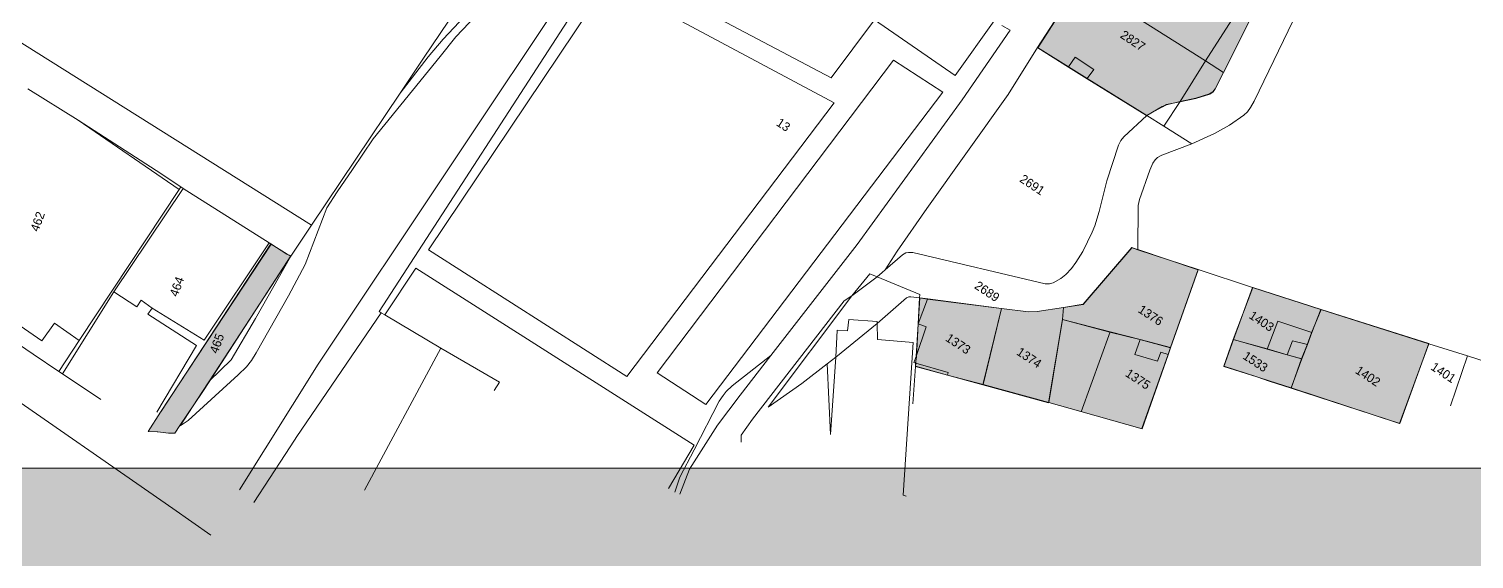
# Model space of a CAD drawing. Header units: metres. Extents: x -334221 to -333355, y -28172 to -27148.
# Drawn here: x -333903 to -333699.4, y -28020.5 to -27946 of the extents above; entities that cross this region are included whole.
import ezdxf

# ---------------------------------------------------------------- set-up
doc = ezdxf.new("R2010")
doc.units = ezdxf.units.M
for name, color, linetype, lineweight, true_color in [('EB-01-HISTORY-1930S-GRID', 7, 'CONTINUOUS', 18, 0x8a7358), ('EB-BASE-DIVIDING', 7, 'CONTINUOUS', 18, 0xc8bcac), ('EB-BASE-EASEMENTS', 7, 'CONTINUOUS', 18, 0x71806b), ('EB-BASE-ENCROACHED', 7, 'CONTINUOUS', 18, 0x725d47), ('EB-BASE-PARCEL-NUMBERS', 7, 'CONTINUOUS', 9, 0x8a8d90), ('EB-BASE-PARCELS', 7, 'CONTINUOUS', 18, 0x8a8d90), ('EB-BASE-SHEETS', 7, 'CONTINUOUS', 9, 0xded8cf), ('EB-BASE-STRUCTURES', 7, 'CONTINUOUS', 18, 0x4e504d), ('EB-KEY-BACKGROUND', 7, 'CONTINUOUS', 0, 0xf4f2ed), ('EB-KEY-TEXT', 7, 'CONTINUOUS', 13, 0x151515)]:
    doc.layers.add(name, color=color, linetype=linetype, lineweight=lineweight, true_color=true_color)
doc.styles.add('OD-INTER', font='Inter.ttf')

msp = doc.modelspace()

# ---------------------------------------------------------------- hatches: boundary and pattern name
at = {"layer": 'EB-01-HISTORY-1930S-GRID', "transparency": 33554630}
for points in [[(-333731.43, -27941.33), (-333729.81, -27942.39), (-333734.68, -27952.1), (-333737.22, -27950.45), (-333754.88, -27939.28), (-333749, -27930.05), (-333739.13, -27936.4), (-333731.43, -27941.33)], [(-333737.22, -27950.45), (-333734.68, -27952.1), (-333735.88, -27954.38), (-333736.17, -27954.82), (-333736.64, -27955.13), (-333738.61, -27955.73), (-333740.85, -27956.21), (-333742.71, -27956.59), (-333743.28, -27956.9), (-333745.55, -27958.15), (-333753.88, -27952.97), (-333756.51, -27951.33), (-333760.85, -27948.62), (-333754.88, -27939.28), (-333737.22, -27950.45)], [(-333868.85, -27976.22), (-333866.59, -27977.63), (-333866.04, -27977.88), (-333877.49, -27995.45), (-333878.57, -27997.08), (-333881.7, -28001.74), (-333882.38, -28002.83), (-333883.31, -28002.8), (-333884.78, -28002.64), (-333884.88, -28002.63), (-333886.17, -28002.59), (-333884.41, -27999.87), (-333868.85, -27976.22)], [(-333746.77, -27976.98), (-333738.26, -27979.83), (-333742.16, -27990.8), (-333746.47, -27989.65), (-333750.69, -27988.61), (-333757.39, -27986.82), (-333757.24, -27985.16), (-333754.44, -27984.7), (-333747.59, -27976.73), (-333746.77, -27976.98)], [(-333722.89, -27990.37), (-333723.7, -27992.34), (-333725.72, -27991.82), (-333728.56, -27990.94), (-333733.33, -27989.66), (-333730.57, -27982.32), (-333720.96, -27985.44), (-333722.28, -27988.72), (-333722.89, -27990.37)], [(-333777.46, -27983.78), (-333776.36, -27983.93), (-333765.95, -27985.29), (-333768.54, -27995.97), (-333773.59, -27994.68), (-333778.08, -27993.41), (-333778.07, -27992.97), (-333777.94, -27992.09), (-333777.69, -27987.43), (-333777.46, -27983.78)], [(-333760.96, -27985.69), (-333757.24, -27985.16), (-333757.39, -27986.82), (-333759.28, -27998.52), (-333768.54, -27995.97), (-333765.95, -27985.29), (-333762.17, -27985.76), (-333760.96, -27985.69)], [(-333705.76, -27990.19), (-333709.86, -28001.48), (-333725.14, -27996.5), (-333723.7, -27992.34), (-333722.89, -27990.37), (-333722.28, -27988.72), (-333720.96, -27985.44), (-333705.76, -27990.19)], [(-333759.28, -27998.52), (-333757.39, -27986.82), (-333750.69, -27988.61), (-333746.47, -27989.65), (-333742.16, -27990.8), (-333742.47, -27991.78), (-333746.17, -28002.2), (-333754.79, -27999.79), (-333759.28, -27998.52)], [(-333723.7, -27992.34), (-333725.14, -27996.5), (-333728.25, -27995.51), (-333729.99, -27994.89), (-333734.66, -27993.39), (-333733.33, -27989.66), (-333728.56, -27990.94), (-333725.72, -27991.82), (-333723.7, -27992.34)]]:
    msp.add_hatch(color=256, dxfattribs=at).paths.add_polyline_path(points)
at = {"layer": 'EB-KEY-BACKGROUND', "transparency": 33554687}
msp.add_hatch(color=256, dxfattribs=at).paths.add_polyline_path([(-334064.11, -28007.72), (-333479.11, -28007.72), (-333479.11, -28150.22), (-334064.11, -28150.22)])

# ---------------------------------------------------------------- linework, layer by layer
at = {"layer": 'EB-01-HISTORY-1930S-GRID'}
for points in [[(-333731.43, -27941.33), (-333729.81, -27942.39), (-333734.68, -27952.1), (-333737.22, -27950.45), (-333754.88, -27939.28), (-333749, -27930.05), (-333739.13, -27936.4), (-333731.43, -27941.33)], [(-333737.22, -27950.45), (-333734.68, -27952.1), (-333735.88, -27954.38), (-333736.17, -27954.82), (-333736.64, -27955.13), (-333738.61, -27955.73), (-333740.85, -27956.21), (-333742.71, -27956.59), (-333743.28, -27956.9), (-333745.55, -27958.15), (-333753.88, -27952.97), (-333756.51, -27951.33), (-333760.85, -27948.62), (-333754.88, -27939.28), (-333737.22, -27950.45)], [(-333868.85, -27976.22), (-333866.59, -27977.63), (-333866.04, -27977.88), (-333877.49, -27995.45), (-333878.57, -27997.08), (-333881.7, -28001.74), (-333882.38, -28002.83), (-333883.31, -28002.8), (-333884.78, -28002.64), (-333884.88, -28002.63), (-333886.17, -28002.59), (-333884.41, -27999.87), (-333868.85, -27976.22)], [(-333746.77, -27976.98), (-333738.26, -27979.83), (-333742.16, -27990.8), (-333746.47, -27989.65), (-333750.69, -27988.61), (-333757.39, -27986.82), (-333757.24, -27985.16), (-333754.44, -27984.7), (-333747.59, -27976.73), (-333746.77, -27976.98)], [(-333722.89, -27990.37), (-333723.7, -27992.34), (-333725.72, -27991.82), (-333728.56, -27990.94), (-333733.33, -27989.66), (-333730.57, -27982.32), (-333720.96, -27985.44), (-333722.28, -27988.72), (-333722.89, -27990.37)], [(-333777.46, -27983.78), (-333776.36, -27983.93), (-333765.95, -27985.29), (-333768.54, -27995.97), (-333773.59, -27994.68), (-333778.08, -27993.41), (-333778.07, -27992.97), (-333777.94, -27992.09), (-333777.69, -27987.43), (-333777.46, -27983.78)], [(-333760.96, -27985.69), (-333757.24, -27985.16), (-333757.39, -27986.82), (-333759.28, -27998.52), (-333768.54, -27995.97), (-333765.95, -27985.29), (-333762.17, -27985.76), (-333760.96, -27985.69)], [(-333705.76, -27990.19), (-333709.86, -28001.48), (-333725.14, -27996.5), (-333723.7, -27992.34), (-333722.89, -27990.37), (-333722.28, -27988.72), (-333720.96, -27985.44), (-333705.76, -27990.19)], [(-333759.28, -27998.52), (-333757.39, -27986.82), (-333750.69, -27988.61), (-333746.47, -27989.65), (-333742.16, -27990.8), (-333742.47, -27991.78), (-333746.17, -28002.2), (-333754.79, -27999.79), (-333759.28, -27998.52)], [(-333723.7, -27992.34), (-333725.14, -27996.5), (-333728.25, -27995.51), (-333729.99, -27994.89), (-333734.66, -27993.39), (-333733.33, -27989.66), (-333728.56, -27990.94), (-333725.72, -27991.82), (-333723.7, -27992.34)]]:
    msp.add_lwpolyline(points, close=True, dxfattribs=at)
at = {"layer": 'EB-BASE-DIVIDING'}
for points in [[(-333814.7, -27917.34), (-333818.61, -27921.51), (-333824.7, -27928), (-333833.38, -27937.12), (-333842.84, -27947.08), (-333845.04, -27949.83), (-333854.45, -27961.42), (-333857.35, -27965.74), (-333859.55, -27968.87), (-333860.97, -27971.11), (-333864.02, -27979.07), (-333866.38, -27983.48), (-333870.93, -27991.51), (-333871.62, -27992.59), (-333872.28, -27993.48), (-333873.47, -27994.6), (-333880.5, -28001.02), (-333881.66, -28001.8)], [(-333815.49, -27916.48), (-333820.96, -27922.24), (-333828.48, -27930.2), (-333834.35, -27936.34), (-333841.6, -27944.22), (-333844.61, -27947.39), (-333846.73, -27949.9), (-333850.68, -27954.99)], [(-333877.51, -27995.45), (-333874.48, -27992.48), (-333871.04, -27986.68), (-333866.04, -27977.92)]]:
    msp.add_lwpolyline(points, dxfattribs=at)
at = {"layer": 'EB-BASE-EASEMENTS'}
for points in [[(-333818.74, -27994.86), (-333789.51, -27956.37), (-333821.35, -27939.34), (-333846.67, -27977.03)], [(-333881.22, -27968.38), (-333891.01, -27982.92)], [(-333869.12, -27976.04), (-333878.26, -27989.72), (-333885.61, -27985.23)], [(-333846.67, -27977.03), (-333818.74, -27994.86)]]:
    msp.add_lwpolyline(points, dxfattribs=at)
at = {"layer": 'EB-BASE-ENCROACHED'}
for points in [[(-333787.05, -27983.52), (-333784.49, -27980.4), (-333783.48, -27980.83)], [(-333783.48, -27980.83), (-333777.48, -27983.33), (-333777.49, -27983.8)], [(-333798.82, -27999.18), (-333787.05, -27983.52)]]:
    msp.add_lwpolyline(points, dxfattribs=at)
at = {"layer": 'EB-BASE-PARCELS'}
for points in [[(-333853.35, -27985.87), (-333853.63, -27985.71), (-333824.26, -27940.44), (-333809.99, -27918.24), (-333808.08, -27919.31)], [(-333850.68, -27954.99), (-333847.38, -27950.06), (-333831.05, -27925.88), (-333827.5, -27920.57)], [(-333717.07, -27928.58), (-333726.22, -27947.57), (-333730.37, -27956.11), (-333730.89, -27957.02), (-333731.33, -27957.6), (-333731.83, -27958.08), (-333733.87, -27959.5), (-333735.95, -27960.68), (-333739.16, -27962.11)], [(-333760.89, -27948.58), (-333754.89, -27939.3)], [(-333737.24, -27950.46), (-333754.89, -27939.3)], [(-333734.69, -27952.08), (-333729.79, -27942.35)], [(-333765.93, -27945.49), (-333764.75, -27946.15), (-333771.49, -27955.94), (-333786.28, -27976.27), (-333798.44, -27991.87)], [(-333782.34, -27979.84), (-333780.68, -27977.23), (-333776.49, -27971.22), (-333765.04, -27955.2), (-333760.89, -27948.58)], [(-333756.53, -27951.29), (-333760.89, -27948.58)], [(-333753.88, -27952.94), (-333756.53, -27951.29)], [(-333734.69, -27952.08), (-333737.24, -27950.46)], [(-333745.51, -27958.12), (-333753.88, -27952.94)], [(-333734.69, -27952.08), (-333735.85, -27954.36), (-333736.21, -27954.78), (-333736.66, -27955.1), (-333738.58, -27955.68), (-333740.81, -27956.17)], [(-333903.11, -27954.36), (-333896.01, -27958.81)], [(-333863.14, -27973.58), (-333850.68, -27954.99)], [(-333740.81, -27956.17), (-333742.71, -27956.61), (-333743.32, -27956.85), (-333745.51, -27958.12)], [(-333896.01, -27958.81), (-333885.05, -27965.88), (-333881.54, -27968.18)], [(-333745.51, -27958.12), (-333748.73, -27961.14), (-333749.16, -27961.63), (-333749.46, -27962.31), (-333751.11, -27967.31), (-333752.22, -27971.65), (-333752.84, -27973.65), (-333753.17, -27974.55), (-333754.52, -27977.28), (-333755.47, -27978.81), (-333756.1, -27979.64), (-333756.88, -27980.48), (-333757.61, -27981.05), (-333758.68, -27981.67), (-333759.19, -27981.82), (-333759.79, -27981.81), (-333778.45, -27977.41), (-333779.04, -27977.39), (-333779.43, -27977.46), (-333779.89, -27977.71), (-333782.34, -27979.84)], [(-333743.11, -27959.63), (-333745.51, -27958.12)], [(-333739.16, -27962.11), (-333743.11, -27959.63)], [(-333739.16, -27962.11), (-333743.39, -27963.71), (-333743.98, -27964.06), (-333744.33, -27964.38), (-333744.63, -27964.83), (-333745.08, -27965.81), (-333746.52, -27969.97), (-333746.72, -27970.79), (-333746.78, -27977.01)], [(-333881.79, -27968.55), (-333881.54, -27968.18)], [(-333881.54, -27968.18), (-333881.22, -27968.38)], [(-333895.85, -27989.78), (-333881.79, -27968.55)], [(-333881.22, -27968.38), (-333869.12, -27976.04)], [(-333866.04, -27977.92), (-333863.14, -27973.58)], [(-333884.36, -27999.83), (-333868.86, -27976.2)], [(-333869.12, -27976.04), (-333868.86, -27976.2)], [(-333868.86, -27976.2), (-333866.6, -27977.64), (-333866.04, -27977.92)], [(-333877.51, -27995.45), (-333866.04, -27977.92)], [(-333747.6, -27976.72), (-333754.48, -27984.67)], [(-333746.78, -27977.01), (-333747.6, -27976.72)], [(-333746.78, -27977.01), (-333738.25, -27979.8)], [(-333919.77, -27979.61), (-333908.87, -27987.28), (-333902.35, -27991.69), (-333898.73, -27994.14)], [(-333782.34, -27979.84), (-333782.76, -27980.2), (-333783.48, -27980.83)], [(-333738.25, -27979.8), (-333742.16, -27990.77)], [(-333730.59, -27982.35), (-333738.25, -27979.8)], [(-333783.48, -27980.83), (-333787.05, -27983.52)], [(-333733.29, -27989.65), (-333730.59, -27982.35)], [(-333730.59, -27982.35), (-333720.98, -27985.4)], [(-333787.05, -27983.52), (-333788.13, -27984.18), (-333801.03, -28000.84), (-333802.62, -28003.08), (-333802.64, -28004.08)], [(-333777.49, -27983.8), (-333778.73, -27983.66), (-333779.02, -27983.66), (-333779.33, -27983.76), (-333783.47, -27987.38)], [(-333777.7, -27987.46), (-333777.49, -27983.8)], [(-333777.49, -27983.8), (-333776.4, -27983.98)], [(-333776.4, -27983.98), (-333765.97, -27985.27)], [(-333853.35, -27985.87), (-333865.2, -28003.29), (-333865.55, -28003.81), (-333866.85, -28005.81), (-333871.26, -28012.56)], [(-333852.81, -27986.19), (-333853.35, -27985.87)], [(-333844.93, -27990.86), (-333852.81, -27986.19)], [(-333768.59, -27996), (-333765.97, -27985.27)], [(-333757.25, -27985.14), (-333760.92, -27985.7), (-333762.14, -27985.76), (-333765.97, -27985.27)], [(-333757.35, -27986.83), (-333757.25, -27985.14)], [(-333757.25, -27985.14), (-333754.48, -27984.67)], [(-333720.98, -27985.4), (-333722.24, -27988.68)], [(-333705.78, -27990.24), (-333720.98, -27985.4)], [(-333783.47, -27987.38), (-333789.31, -27992.12)], [(-333777.98, -27992.04), (-333777.7, -27987.46)], [(-333759.33, -27998.56), (-333757.35, -27986.83)], [(-333757.35, -27986.83), (-333750.67, -27988.56)], [(-333750.67, -27988.56), (-333746.44, -27989.66)], [(-333898.73, -27994.14), (-333895.85, -27989.78)], [(-333746.44, -27989.66), (-333742.16, -27990.77)], [(-333733.29, -27989.65), (-333734.66, -27993.43), (-333730, -27994.91)], [(-333728.53, -27990.99), (-333733.29, -27989.65)], [(-333722.88, -27990.36), (-333723.66, -27992.37)], [(-333722.24, -27988.68), (-333722.88, -27990.36)], [(-333709.9, -28001.44), (-333705.78, -27990.24)], [(-333705.78, -27990.24), (-333700.34, -27991.95)], [(-333844.93, -27990.86), (-333855.66, -28010.85)], [(-333844.93, -27990.86), (-333836.67, -27995.66), (-333837.44, -27996.83)], [(-333798.44, -27991.87), (-333803.91, -27996.15), (-333804.72, -27996.95), (-333805.18, -27997.53), (-333805.74, -27998.33), (-333809.23, -28005.15), (-333811.25, -28009.03), (-333811.97, -28011.14)], [(-333798.44, -27991.87), (-333802.76, -27997.49), (-333805.95, -28001.67), (-333809.9, -28007.89), (-333811.29, -28011.4)], [(-333790.51, -27993.07), (-333789.31, -27992.12)], [(-333778.03, -27992.96), (-333777.98, -27992.04)], [(-333742.5, -27991.73), (-333746.22, -28002.16)], [(-333742.16, -27990.77), (-333742.5, -27991.73)], [(-333725.75, -27991.78), (-333728.53, -27990.99)], [(-333723.66, -27992.37), (-333725.75, -27991.78)], [(-333725.15, -27996.45), (-333723.66, -27992.37)], [(-333700.34, -27991.95), (-333702.71, -27998.98)], [(-333689.88, -27995.3), (-333700.34, -27991.95)], [(-333898.73, -27994.14), (-333898.23, -27994.47)], [(-333898.23, -27994.47), (-333892.82, -27998.1)], [(-333790.51, -27993.07), (-333794.07, -27995.81), (-333798.82, -27999.18)], [(-333790.04, -28003.02), (-333790.51, -27993.07)], [(-333778.06, -27993.46), (-333778.45, -27998.68)], [(-333778.06, -27993.46), (-333778.03, -27992.96)], [(-333773.56, -27994.67), (-333778.06, -27993.46)], [(-333768.59, -27996), (-333773.56, -27994.67)], [(-333881.66, -28001.8), (-333878.58, -27997.08), (-333877.51, -27995.45)], [(-333759.33, -27998.56), (-333768.59, -27996)], [(-333730, -27994.91), (-333728.28, -27995.46)], [(-333728.28, -27995.46), (-333725.15, -27996.45)], [(-333725.15, -27996.45), (-333709.9, -28001.44)]]:
    msp.add_lwpolyline(points, dxfattribs=at)
at = {"layer": 'EB-BASE-SHEETS'}
for points in [[(-333873.31, -28010.77), (-333862.22, -27993.1), (-333807.7, -27911.49), (-333789.07, -27882.74), (-333777.28, -27854.34)], [(-334051.2, -27899.63), (-334011.34, -27927.19), (-333934.63, -27977.41), (-333882.66, -28013.43), (-333877.31, -28017.15)]]:
    msp.add_lwpolyline(points, dxfattribs=at)
at = {"layer": 'EB-BASE-STRUCTURES'}
for points in [[(-333863.14, -27973.58), (-333931.4, -27930.71), (-333929.49, -27927.39), (-333929.91, -27927.13), (-333928.12, -27923.83), (-333928.45, -27923.47), (-333926.52, -27920.09), (-333927.01, -27919.83), (-333925.19, -27916.54), (-333925.56, -27916.22), (-333923.77, -27912.99), (-333924.07, -27912.83), (-333922.1, -27909.34), (-333922.58, -27909.02), (-333920.68, -27905.83), (-333921.03, -27905.46), (-333919.32, -27902.5), (-333919.54, -27902.27), (-333917.71, -27898.88), (-333918.02, -27898.49), (-333916.32, -27895.28), (-333916.54, -27894.93), (-333914.82, -27891.75), (-333915.39, -27891.47)], [(-333797.47, -27936.16), (-333806.01, -27932.11), (-333812.47, -27940.93), (-333789.97, -27952.84), (-333783.84, -27944.66), (-333772.48, -27952.49), (-333767, -27944.82)], [(-333737.24, -27950.46), (-333731.39, -27941.33)], [(-333756.53, -27951.29), (-333755.61, -27949.92), (-333752.97, -27951.65), (-333753.88, -27952.94)], [(-333807.62, -27998.78), (-333774.23, -27954.85), (-333781.16, -27950.37), (-333814.46, -27994.33)], [(-333740.81, -27956.17), (-333737.24, -27950.46)], [(-333743.11, -27959.63), (-333740.81, -27956.17)], [(-333896.01, -27958.81), (-333881.79, -27968.55)], [(-333918.56, -27977.82), (-333901.12, -27989.85), (-333899.34, -27987.33), (-333895.85, -27989.78)], [(-333852.81, -27986.19), (-333848.43, -27979.61), (-333809.27, -28004.53), (-333812.85, -28010.58)], [(-333898.23, -27994.47), (-333891.01, -27982.92)], [(-333891.01, -27982.92), (-333887.77, -27985.07), (-333887.16, -27984.13), (-333885.61, -27985.23)], [(-333776.4, -27983.98), (-333777.7, -27987.46)], [(-333885.61, -27985.23), (-333886.22, -27986.06), (-333879.35, -27990.48), (-333884.95, -27999.88)], [(-333789.31, -27992.12), (-333789.12, -27988.34), (-333787.64, -27988.41), (-333787.48, -27986.81), (-333783.48, -27987.13), (-333783.47, -27987.38)], [(-333783.47, -27987.38), (-333783.45, -27989.62), (-333778.39, -27990.05), (-333779.82, -28011.56), (-333779.37, -28011.68)], [(-333777.7, -27987.46), (-333776.59, -27987.88), (-333777.98, -27992.04)], [(-333754.75, -27999.81), (-333750.67, -27988.56)], [(-333728.53, -27990.99), (-333727.05, -27987.08), (-333722.24, -27988.68)], [(-333746.44, -27989.66), (-333747.17, -27991.76), (-333743.99, -27992.69), (-333743.51, -27991.41), (-333742.5, -27991.73)], [(-333725.75, -27991.78), (-333724.98, -27989.84), (-333722.88, -27990.36)], [(-333790.04, -28003.02), (-333789.31, -27992.12)], [(-333778.03, -27992.96), (-333778.32, -27992.86), (-333777.98, -27992.04)], [(-333814.46, -27994.33), (-333807.62, -27998.78)], [(-333778.03, -27992.96), (-333773.46, -27994.29), (-333773.56, -27994.67)]]:
    msp.add_lwpolyline(points, dxfattribs=at)
at = {"layer": 'EB-KEY-TEXT'}
msp.add_lwpolyline([(-334064.11, -28007.72), (-333479.11, -28007.72), (-333479.11, -28150.22), (-334064.11, -28150.22)], close=True, dxfattribs=at)

# ---------------------------------------------------------------- texts
at = {"layer": 'EB-BASE-PARCEL-NUMBERS', "style": 'OD-INTER'}
for s, rotation, p in [('2827', 326.646, (-333749.35, -27947.1)), ('13', 326.646, (-333797.8, -27959.45)), ('2691', 326.646, (-333763.52, -27967.37)), ('462', 69.9902, (-333901.62, -27974.57)), ('464', 69.9902, (-333882.01, -27983.72)), ('2689', 326.646, (-333769.88, -27982.37)), ('1376', 326.646, (-333746.84, -27985.73)), ('1403', 326.646, (-333731.22, -27986.56)), ('465', 69.9902, (-333876.37, -27991.72)), ('1373', 326.646, (-333773.96, -27989.74)), ('1374', 326.646, (-333763.96, -27991.69)), ('1533', 326.646, (-333732.09, -27992.26)), ('1375', 326.646, (-333748.64, -27994.71)), ('1402', 326.646, (-333716.24, -27994.29)), ('1401', 326.646, (-333705.61, -27993.79))]:
    msp.add_text(s, height=1.25, rotation=rotation, dxfattribs=at).set_placement(p)

doc.saveas('drawing.dxf')
